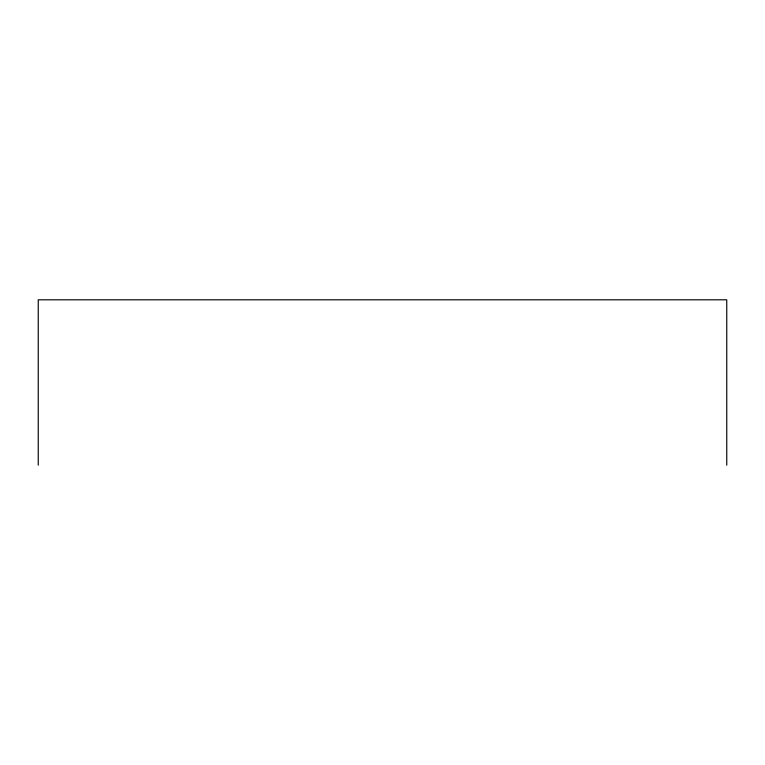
<?xml version="1.0" encoding="UTF-8"?>
<svg xmlns="http://www.w3.org/2000/svg" width="765" height="765" viewBox="0 0 765 765"><rect width="100%" height="100%" fill="white"/><g stroke="black" fill="none" stroke-linecap="round" stroke-linejoin="round"><path stroke-width="1.15" d="M726.75 465.197L726.75 299.803L38.25 299.803L38.25 465.197"/></g></svg>
